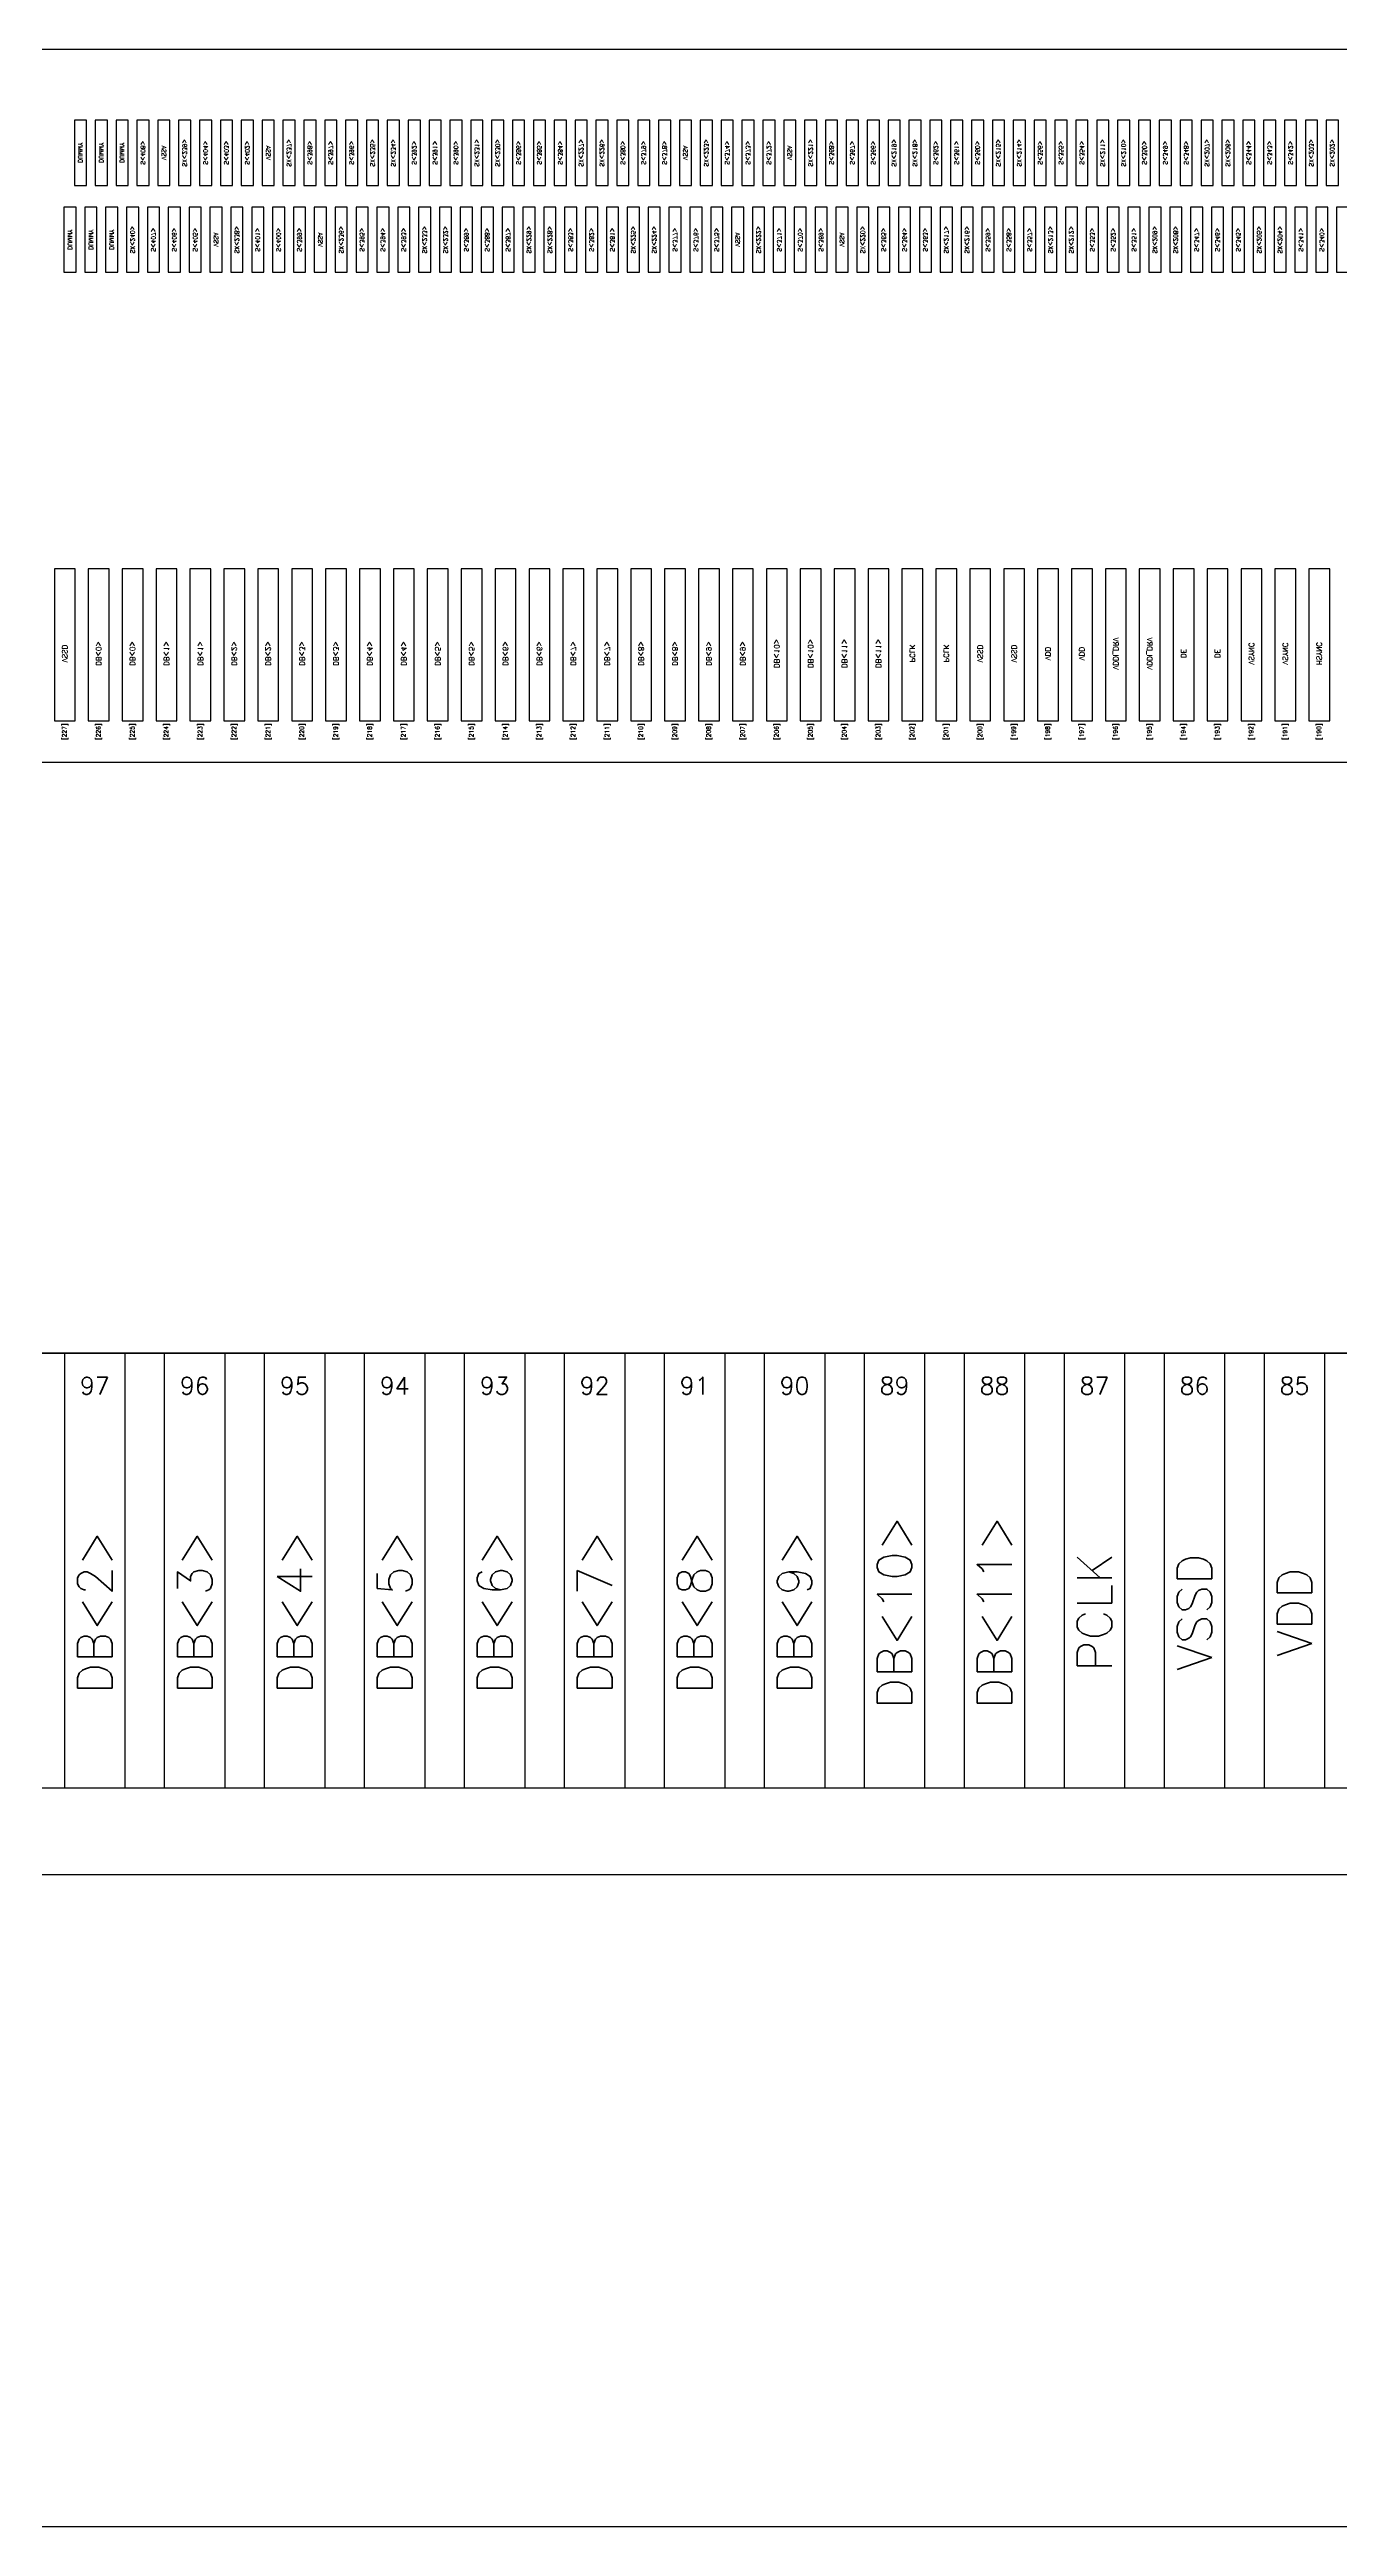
# Model space of a CAD drawing. Header units: millimetres. Extents: x 1862 to 2439, y 367 to 860.
# Drawn here: x 2061.347 to 2062.83, y 555.193 to 558.043 of the extents above; entities that cross this region are included whole.
import ezdxf
from ezdxf.enums import TextEntityAlignment as Align

# ---------------------------------------------------------------- set-up
doc = ezdxf.new("R2010")
doc.units = ezdxf.units.MM
doc.layers.add('FPC', color=7, linetype='Continuous')
doc.layers.add('标 注', color=3, linetype='Continuous')
doc.styles.get("Standard").update_dxf_attribs({"font": 'txt', "bigfont": 'gbcbig.shx'})

# ---------------------------------------------------------------- blocks, each defined once
blk = doc.blocks.new('LCD')
at = {"color": 6}
blk.add_line((7370.5424, -538.5852), (7424.3824, -538.5852), dxfattribs=at)
for points in [[(7384.9624, -537.3052), (7409.9624, -537.3052), (7409.9624, -536.4852), (7384.9624, -536.4852)], [(7401.0614, -536.6415), (7401.0754, -536.6415), (7401.0754, -536.5665), (7401.0614, -536.5665)], [(7401.0614, -536.6415), (7401.0754, -536.6415), (7401.0754, -536.5665), (7401.0614, -536.5665)], [(7401.0854, -536.6415), (7401.0994, -536.6415), (7401.0994, -536.5665), (7401.0854, -536.5665)], [(7401.0854, -536.6415), (7401.0994, -536.6415), (7401.0994, -536.5665), (7401.0854, -536.5665)], [(7401.1094, -536.6415), (7401.1234, -536.6415), (7401.1234, -536.5665), (7401.1094, -536.5665)], [(7401.1094, -536.6415), (7401.1234, -536.6415), (7401.1234, -536.5665), (7401.1094, -536.5665)], [(7401.1334, -536.6415), (7401.1474, -536.6415), (7401.1474, -536.5665), (7401.1334, -536.5665)], [(7401.1334, -536.6415), (7401.1474, -536.6415), (7401.1474, -536.5665), (7401.1334, -536.5665)], [(7401.1574, -536.6415), (7401.1714, -536.6415), (7401.1714, -536.5665), (7401.1574, -536.5665)], [(7401.1574, -536.6415), (7401.1714, -536.6415), (7401.1714, -536.5665), (7401.1574, -536.5665)], [(7401.1814, -536.6415), (7401.1954, -536.6415), (7401.1954, -536.5665), (7401.1814, -536.5665)], [(7401.1814, -536.6415), (7401.1954, -536.6415), (7401.1954, -536.5665), (7401.1814, -536.5665)], [(7401.2054, -536.6415), (7401.2194, -536.6415), (7401.2194, -536.5665), (7401.2054, -536.5665)], [(7401.2054, -536.6415), (7401.2194, -536.6415), (7401.2194, -536.5665), (7401.2054, -536.5665)], [(7401.2294, -536.6415), (7401.2434, -536.6415), (7401.2434, -536.5665), (7401.2294, -536.5665)], [(7401.2294, -536.6415), (7401.2434, -536.6415), (7401.2434, -536.5665), (7401.2294, -536.5665)], [(7401.2534, -536.6415), (7401.2674, -536.6415), (7401.2674, -536.5665), (7401.2534, -536.5665)], [(7401.2534, -536.6415), (7401.2674, -536.6415), (7401.2674, -536.5665), (7401.2534, -536.5665)], [(7401.2774, -536.6415), (7401.2914, -536.6415), (7401.2914, -536.5665), (7401.2774, -536.5665)], [(7401.2774, -536.6415), (7401.2914, -536.6415), (7401.2914, -536.5665), (7401.2774, -536.5665)], [(7401.3014, -536.6415), (7401.3154, -536.6415), (7401.3154, -536.5665), (7401.3014, -536.5665)], [(7401.3014, -536.6415), (7401.3154, -536.6415), (7401.3154, -536.5665), (7401.3014, -536.5665)], [(7401.3254, -536.6415), (7401.3394, -536.6415), (7401.3394, -536.5665), (7401.3254, -536.5665)], [(7401.3254, -536.6415), (7401.3394, -536.6415), (7401.3394, -536.5665), (7401.3254, -536.5665)], [(7401.3494, -536.6415), (7401.3634, -536.6415), (7401.3634, -536.5665), (7401.3494, -536.5665)], [(7401.3494, -536.6415), (7401.3634, -536.6415), (7401.3634, -536.5665), (7401.3494, -536.5665)], [(7401.3734, -536.6415), (7401.3874, -536.6415), (7401.3874, -536.5665), (7401.3734, -536.5665)], [(7401.3734, -536.6415), (7401.3874, -536.6415), (7401.3874, -536.5665), (7401.3734, -536.5665)], [(7401.3974, -536.6415), (7401.4114, -536.6415), (7401.4114, -536.5665), (7401.3974, -536.5665)], [(7401.3974, -536.6415), (7401.4114, -536.6415), (7401.4114, -536.5665), (7401.3974, -536.5665)], [(7401.4214, -536.6415), (7401.4354, -536.6415), (7401.4354, -536.5665), (7401.4214, -536.5665)], [(7401.4214, -536.6415), (7401.4354, -536.6415), (7401.4354, -536.5665), (7401.4214, -536.5665)], [(7401.4454, -536.6415), (7401.4594, -536.6415), (7401.4594, -536.5665), (7401.4454, -536.5665)], [(7401.4454, -536.6415), (7401.4594, -536.6415), (7401.4594, -536.5665), (7401.4454, -536.5665)], [(7401.4694, -536.6415), (7401.4834, -536.6415), (7401.4834, -536.5665), (7401.4694, -536.5665)], [(7401.4694, -536.6415), (7401.4834, -536.6415), (7401.4834, -536.5665), (7401.4694, -536.5665)], [(7401.4934, -536.6415), (7401.5074, -536.6415), (7401.5074, -536.5665), (7401.4934, -536.5665)], [(7401.4934, -536.6415), (7401.5074, -536.6415), (7401.5074, -536.5665), (7401.4934, -536.5665)], [(7401.5174, -536.6415), (7401.5314, -536.6415), (7401.5314, -536.5665), (7401.5174, -536.5665)], [(7401.5174, -536.6415), (7401.5314, -536.6415), (7401.5314, -536.5665), (7401.5174, -536.5665)], [(7401.5414, -536.6415), (7401.5554, -536.6415), (7401.5554, -536.5665), (7401.5414, -536.5665)], [(7401.5414, -536.6415), (7401.5554, -536.6415), (7401.5554, -536.5665), (7401.5414, -536.5665)], [(7401.5654, -536.6415), (7401.5794, -536.6415), (7401.5794, -536.5665), (7401.5654, -536.5665)], [(7401.5654, -536.6415), (7401.5794, -536.6415), (7401.5794, -536.5665), (7401.5654, -536.5665)], [(7401.5894, -536.6415), (7401.6034, -536.6415), (7401.6034, -536.5665), (7401.5894, -536.5665)], [(7401.5894, -536.6415), (7401.6034, -536.6415), (7401.6034, -536.5665), (7401.5894, -536.5665)], [(7401.6134, -536.6415), (7401.6274, -536.6415), (7401.6274, -536.5665), (7401.6134, -536.5665)], [(7401.6134, -536.6415), (7401.6274, -536.6415), (7401.6274, -536.5665), (7401.6134, -536.5665)], [(7401.6374, -536.6415), (7401.6514, -536.6415), (7401.6514, -536.5665), (7401.6374, -536.5665)], [(7401.6374, -536.6415), (7401.6514, -536.6415), (7401.6514, -536.5665), (7401.6374, -536.5665)], [(7401.6614, -536.6415), (7401.6754, -536.6415), (7401.6754, -536.5665), (7401.6614, -536.5665)], [(7401.6614, -536.6415), (7401.6754, -536.6415), (7401.6754, -536.5665), (7401.6614, -536.5665)], [(7401.6854, -536.6415), (7401.6994, -536.6415), (7401.6994, -536.5665), (7401.6854, -536.5665)], [(7401.6854, -536.6415), (7401.6994, -536.6415), (7401.6994, -536.5665), (7401.6854, -536.5665)], [(7401.7094, -536.6415), (7401.7234, -536.6415), (7401.7234, -536.5665), (7401.7094, -536.5665)], [(7401.7094, -536.6415), (7401.7234, -536.6415), (7401.7234, -536.5665), (7401.7094, -536.5665)], [(7401.7334, -536.6415), (7401.7474, -536.6415), (7401.7474, -536.5665), (7401.7334, -536.5665)], [(7401.7334, -536.6415), (7401.7474, -536.6415), (7401.7474, -536.5665), (7401.7334, -536.5665)], [(7401.7574, -536.6415), (7401.7714, -536.6415), (7401.7714, -536.5665), (7401.7574, -536.5665)], [(7401.7574, -536.6415), (7401.7714, -536.6415), (7401.7714, -536.5665), (7401.7574, -536.5665)], [(7401.7814, -536.6415), (7401.7954, -536.6415), (7401.7954, -536.5665), (7401.7814, -536.5665)], [(7401.7814, -536.6415), (7401.7954, -536.6415), (7401.7954, -536.5665), (7401.7814, -536.5665)], [(7401.8054, -536.6415), (7401.8194, -536.6415), (7401.8194, -536.5665), (7401.8054, -536.5665)], [(7401.8054, -536.6415), (7401.8194, -536.6415), (7401.8194, -536.5665), (7401.8054, -536.5665)], [(7401.8294, -536.6415), (7401.8434, -536.6415), (7401.8434, -536.5665), (7401.8294, -536.5665)], [(7401.8294, -536.6415), (7401.8434, -536.6415), (7401.8434, -536.5665), (7401.8294, -536.5665)], [(7401.8534, -536.6415), (7401.8674, -536.6415), (7401.8674, -536.5665), (7401.8534, -536.5665)], [(7401.8534, -536.6415), (7401.8674, -536.6415), (7401.8674, -536.5665), (7401.8534, -536.5665)], [(7401.8774, -536.6415), (7401.8914, -536.6415), (7401.8914, -536.5665), (7401.8774, -536.5665)], [(7401.8774, -536.6415), (7401.8914, -536.6415), (7401.8914, -536.5665), (7401.8774, -536.5665)], [(7401.9014, -536.6415), (7401.9154, -536.6415), (7401.9154, -536.5665), (7401.9014, -536.5665)], [(7401.9014, -536.6415), (7401.9154, -536.6415), (7401.9154, -536.5665), (7401.9014, -536.5665)], [(7401.9254, -536.6415), (7401.9394, -536.6415), (7401.9394, -536.5665), (7401.9254, -536.5665)], [(7401.9254, -536.6415), (7401.9394, -536.6415), (7401.9394, -536.5665), (7401.9254, -536.5665)], [(7401.9494, -536.6415), (7401.9634, -536.6415), (7401.9634, -536.5665), (7401.9494, -536.5665)], [(7401.9494, -536.6415), (7401.9634, -536.6415), (7401.9634, -536.5665), (7401.9494, -536.5665)], [(7401.9734, -536.6415), (7401.9874, -536.6415), (7401.9874, -536.5665), (7401.9734, -536.5665)], [(7401.9734, -536.6415), (7401.9874, -536.6415), (7401.9874, -536.5665), (7401.9734, -536.5665)], [(7401.9974, -536.6415), (7402.0114, -536.6415), (7402.0114, -536.5665), (7401.9974, -536.5665)], [(7401.9974, -536.6415), (7402.0114, -536.6415), (7402.0114, -536.5665), (7401.9974, -536.5665)], [(7402.0214, -536.6415), (7402.0354, -536.6415), (7402.0354, -536.5665), (7402.0214, -536.5665)], [(7402.0214, -536.6415), (7402.0354, -536.6415), (7402.0354, -536.5665), (7402.0214, -536.5665)], [(7402.0454, -536.6415), (7402.0594, -536.6415), (7402.0594, -536.5665), (7402.0454, -536.5665)], [(7402.0454, -536.6415), (7402.0594, -536.6415), (7402.0594, -536.5665), (7402.0454, -536.5665)], [(7402.0694, -536.6415), (7402.0834, -536.6415), (7402.0834, -536.5665), (7402.0694, -536.5665)], [(7402.0694, -536.6415), (7402.0834, -536.6415), (7402.0834, -536.5665), (7402.0694, -536.5665)], [(7402.0934, -536.6415), (7402.1074, -536.6415), (7402.1074, -536.5665), (7402.0934, -536.5665)], [(7402.0934, -536.6415), (7402.1074, -536.6415), (7402.1074, -536.5665), (7402.0934, -536.5665)], [(7402.1174, -536.6415), (7402.1314, -536.6415), (7402.1314, -536.5665), (7402.1174, -536.5665)], [(7402.1174, -536.6415), (7402.1314, -536.6415), (7402.1314, -536.5665), (7402.1174, -536.5665)], [(7402.1414, -536.6415), (7402.1554, -536.6415), (7402.1554, -536.5665), (7402.1414, -536.5665)], [(7402.1414, -536.6415), (7402.1554, -536.6415), (7402.1554, -536.5665), (7402.1414, -536.5665)], [(7402.1654, -536.6415), (7402.1794, -536.6415), (7402.1794, -536.5665), (7402.1654, -536.5665)], [(7402.1654, -536.6415), (7402.1794, -536.6415), (7402.1794, -536.5665), (7402.1654, -536.5665)], [(7402.1894, -536.6415), (7402.2034, -536.6415), (7402.2034, -536.5665), (7402.1894, -536.5665)], [(7402.1894, -536.6415), (7402.2034, -536.6415), (7402.2034, -536.5665), (7402.1894, -536.5665)], [(7402.2134, -536.6415), (7402.2274, -536.6415), (7402.2274, -536.5665), (7402.2134, -536.5665)], [(7402.2134, -536.6415), (7402.2274, -536.6415), (7402.2274, -536.5665), (7402.2134, -536.5665)], [(7402.2374, -536.6415), (7402.2514, -536.6415), (7402.2514, -536.5665), (7402.2374, -536.5665)], [(7402.2374, -536.6415), (7402.2514, -536.6415), (7402.2514, -536.5665), (7402.2374, -536.5665)], [(7402.2614, -536.6415), (7402.2754, -536.6415), (7402.2754, -536.5665), (7402.2614, -536.5665)], [(7402.2614, -536.6415), (7402.2754, -536.6415), (7402.2754, -536.5665), (7402.2614, -536.5665)], [(7402.2854, -536.6415), (7402.2994, -536.6415), (7402.2994, -536.5665), (7402.2854, -536.5665)], [(7402.2854, -536.6415), (7402.2994, -536.6415), (7402.2994, -536.5665), (7402.2854, -536.5665)], [(7402.3094, -536.6415), (7402.3234, -536.6415), (7402.3234, -536.5665), (7402.3094, -536.5665)], [(7402.3094, -536.6415), (7402.3234, -536.6415), (7402.3234, -536.5665), (7402.3094, -536.5665)], [(7402.3334, -536.6415), (7402.3474, -536.6415), (7402.3474, -536.5665), (7402.3334, -536.5665)], [(7402.3334, -536.6415), (7402.3474, -536.6415), (7402.3474, -536.5665), (7402.3334, -536.5665)], [(7402.3574, -536.6415), (7402.3714, -536.6415), (7402.3714, -536.5665), (7402.3574, -536.5665)], [(7402.3574, -536.6415), (7402.3714, -536.6415), (7402.3714, -536.5665), (7402.3574, -536.5665)], [(7402.3814, -536.6415), (7402.3954, -536.6415), (7402.3954, -536.5665), (7402.3814, -536.5665)], [(7402.3814, -536.6415), (7402.3954, -536.6415), (7402.3954, -536.5665), (7402.3814, -536.5665)], [(7402.4054, -536.6415), (7402.4194, -536.6415), (7402.4194, -536.5665), (7402.4054, -536.5665)], [(7402.4054, -536.6415), (7402.4194, -536.6415), (7402.4194, -536.5665), (7402.4054, -536.5665)], [(7402.4294, -536.6415), (7402.4434, -536.6415), (7402.4434, -536.5665), (7402.4294, -536.5665)], [(7402.4294, -536.6415), (7402.4434, -536.6415), (7402.4434, -536.5665), (7402.4294, -536.5665)], [(7402.4534, -536.6415), (7402.4674, -536.6415), (7402.4674, -536.5665), (7402.4534, -536.5665)], [(7402.4534, -536.6415), (7402.4674, -536.6415), (7402.4674, -536.5665), (7402.4534, -536.5665)], [(7402.4774, -536.6415), (7402.4914, -536.6415), (7402.4914, -536.5665), (7402.4774, -536.5665)], [(7402.4774, -536.6415), (7402.4914, -536.6415), (7402.4914, -536.5665), (7402.4774, -536.5665)], [(7402.5014, -536.6415), (7402.5154, -536.6415), (7402.5154, -536.5665), (7402.5014, -536.5665)], [(7402.5014, -536.6415), (7402.5154, -536.6415), (7402.5154, -536.5665), (7402.5014, -536.5665)], [(7401.0494, -536.7415), (7401.0634, -536.7415), (7401.0634, -536.6665), (7401.0494, -536.6665)], [(7401.0494, -536.7415), (7401.0634, -536.7415), (7401.0634, -536.6665), (7401.0494, -536.6665)], [(7401.0734, -536.7415), (7401.0874, -536.7415), (7401.0874, -536.6665), (7401.0734, -536.6665)], [(7401.0734, -536.7415), (7401.0874, -536.7415), (7401.0874, -536.6665), (7401.0734, -536.6665)], [(7401.0974, -536.7415), (7401.1114, -536.7415), (7401.1114, -536.6665), (7401.0974, -536.6665)], [(7401.0974, -536.7415), (7401.1114, -536.7415), (7401.1114, -536.6665), (7401.0974, -536.6665)], [(7401.1214, -536.7415), (7401.1354, -536.7415), (7401.1354, -536.6665), (7401.1214, -536.6665)], [(7401.1214, -536.7415), (7401.1354, -536.7415), (7401.1354, -536.6665), (7401.1214, -536.6665)], [(7401.1454, -536.7415), (7401.1594, -536.7415), (7401.1594, -536.6665), (7401.1454, -536.6665)], [(7401.1454, -536.7415), (7401.1594, -536.7415), (7401.1594, -536.6665), (7401.1454, -536.6665)], [(7401.1694, -536.7415), (7401.1834, -536.7415), (7401.1834, -536.6665), (7401.1694, -536.6665)], [(7401.1694, -536.7415), (7401.1834, -536.7415), (7401.1834, -536.6665), (7401.1694, -536.6665)], [(7401.1934, -536.7415), (7401.2074, -536.7415), (7401.2074, -536.6665), (7401.1934, -536.6665)], [(7401.1934, -536.7415), (7401.2074, -536.7415), (7401.2074, -536.6665), (7401.1934, -536.6665)], [(7401.2174, -536.7415), (7401.2314, -536.7415), (7401.2314, -536.6665), (7401.2174, -536.6665)], [(7401.2174, -536.7415), (7401.2314, -536.7415), (7401.2314, -536.6665), (7401.2174, -536.6665)], [(7401.2414, -536.7415), (7401.2554, -536.7415), (7401.2554, -536.6665), (7401.2414, -536.6665)], [(7401.2414, -536.7415), (7401.2554, -536.7415), (7401.2554, -536.6665), (7401.2414, -536.6665)], [(7401.2654, -536.7415), (7401.2794, -536.7415), (7401.2794, -536.6665), (7401.2654, -536.6665)], [(7401.2654, -536.7415), (7401.2794, -536.7415), (7401.2794, -536.6665), (7401.2654, -536.6665)], [(7401.2894, -536.7415), (7401.3034, -536.7415), (7401.3034, -536.6665), (7401.2894, -536.6665)], [(7401.2894, -536.7415), (7401.3034, -536.7415), (7401.3034, -536.6665), (7401.2894, -536.6665)], [(7401.3134, -536.7415), (7401.3274, -536.7415), (7401.3274, -536.6665), (7401.3134, -536.6665)], [(7401.3134, -536.7415), (7401.3274, -536.7415), (7401.3274, -536.6665), (7401.3134, -536.6665)], [(7401.3374, -536.7415), (7401.3514, -536.7415), (7401.3514, -536.6665), (7401.3374, -536.6665)], [(7401.3374, -536.7415), (7401.3514, -536.7415), (7401.3514, -536.6665), (7401.3374, -536.6665)], [(7401.3614, -536.7415), (7401.3754, -536.7415), (7401.3754, -536.6665), (7401.3614, -536.6665)], [(7401.3614, -536.7415), (7401.3754, -536.7415), (7401.3754, -536.6665), (7401.3614, -536.6665)], [(7401.3854, -536.7415), (7401.3994, -536.7415), (7401.3994, -536.6665), (7401.3854, -536.6665)], [(7401.3854, -536.7415), (7401.3994, -536.7415), (7401.3994, -536.6665), (7401.3854, -536.6665)], [(7401.4094, -536.7415), (7401.4234, -536.7415), (7401.4234, -536.6665), (7401.4094, -536.6665)], [(7401.4094, -536.7415), (7401.4234, -536.7415), (7401.4234, -536.6665), (7401.4094, -536.6665)], [(7401.4334, -536.7415), (7401.4474, -536.7415), (7401.4474, -536.6665), (7401.4334, -536.6665)], [(7401.4334, -536.7415), (7401.4474, -536.7415), (7401.4474, -536.6665), (7401.4334, -536.6665)], [(7401.4574, -536.7415), (7401.4714, -536.7415), (7401.4714, -536.6665), (7401.4574, -536.6665)], [(7401.4574, -536.7415), (7401.4714, -536.7415), (7401.4714, -536.6665), (7401.4574, -536.6665)], [(7401.4814, -536.7415), (7401.4954, -536.7415), (7401.4954, -536.6665), (7401.4814, -536.6665)], [(7401.4814, -536.7415), (7401.4954, -536.7415), (7401.4954, -536.6665), (7401.4814, -536.6665)], [(7401.5054, -536.7415), (7401.5194, -536.7415), (7401.5194, -536.6665), (7401.5054, -536.6665)], [(7401.5054, -536.7415), (7401.5194, -536.7415), (7401.5194, -536.6665), (7401.5054, -536.6665)], [(7401.5294, -536.7415), (7401.5434, -536.7415), (7401.5434, -536.6665), (7401.5294, -536.6665)], [(7401.5294, -536.7415), (7401.5434, -536.7415), (7401.5434, -536.6665), (7401.5294, -536.6665)], [(7401.5534, -536.7415), (7401.5674, -536.7415), (7401.5674, -536.6665), (7401.5534, -536.6665)], [(7401.5534, -536.7415), (7401.5674, -536.7415), (7401.5674, -536.6665), (7401.5534, -536.6665)], [(7401.5774, -536.7415), (7401.5914, -536.7415), (7401.5914, -536.6665), (7401.5774, -536.6665)], [(7401.5774, -536.7415), (7401.5914, -536.7415), (7401.5914, -536.6665), (7401.5774, -536.6665)], [(7401.6014, -536.7415), (7401.6154, -536.7415), (7401.6154, -536.6665), (7401.6014, -536.6665)], [(7401.6014, -536.7415), (7401.6154, -536.7415), (7401.6154, -536.6665), (7401.6014, -536.6665)], [(7401.6254, -536.7415), (7401.6394, -536.7415), (7401.6394, -536.6665), (7401.6254, -536.6665)], [(7401.6254, -536.7415), (7401.6394, -536.7415), (7401.6394, -536.6665), (7401.6254, -536.6665)], [(7401.6494, -536.7415), (7401.6634, -536.7415), (7401.6634, -536.6665), (7401.6494, -536.6665)], [(7401.6494, -536.7415), (7401.6634, -536.7415), (7401.6634, -536.6665), (7401.6494, -536.6665)], [(7401.6734, -536.7415), (7401.6874, -536.7415), (7401.6874, -536.6665), (7401.6734, -536.6665)], [(7401.6734, -536.7415), (7401.6874, -536.7415), (7401.6874, -536.6665), (7401.6734, -536.6665)], [(7401.6974, -536.7415), (7401.7114, -536.7415), (7401.7114, -536.6665), (7401.6974, -536.6665)], [(7401.6974, -536.7415), (7401.7114, -536.7415), (7401.7114, -536.6665), (7401.6974, -536.6665)], [(7401.7214, -536.7415), (7401.7354, -536.7415), (7401.7354, -536.6665), (7401.7214, -536.6665)], [(7401.7214, -536.7415), (7401.7354, -536.7415), (7401.7354, -536.6665), (7401.7214, -536.6665)], [(7401.7454, -536.7415), (7401.7594, -536.7415), (7401.7594, -536.6665), (7401.7454, -536.6665)], [(7401.7454, -536.7415), (7401.7594, -536.7415), (7401.7594, -536.6665), (7401.7454, -536.6665)], [(7401.7694, -536.7415), (7401.7834, -536.7415), (7401.7834, -536.6665), (7401.7694, -536.6665)], [(7401.7694, -536.7415), (7401.7834, -536.7415), (7401.7834, -536.6665), (7401.7694, -536.6665)], [(7401.7934, -536.7415), (7401.8074, -536.7415), (7401.8074, -536.6665), (7401.7934, -536.6665)], [(7401.7934, -536.7415), (7401.8074, -536.7415), (7401.8074, -536.6665), (7401.7934, -536.6665)], [(7401.8174, -536.7415), (7401.8314, -536.7415), (7401.8314, -536.6665), (7401.8174, -536.6665)], [(7401.8174, -536.7415), (7401.8314, -536.7415), (7401.8314, -536.6665), (7401.8174, -536.6665)], [(7401.8414, -536.7415), (7401.8554, -536.7415), (7401.8554, -536.6665), (7401.8414, -536.6665)], [(7401.8414, -536.7415), (7401.8554, -536.7415), (7401.8554, -536.6665), (7401.8414, -536.6665)], [(7401.8654, -536.7415), (7401.8794, -536.7415), (7401.8794, -536.6665), (7401.8654, -536.6665)], [(7401.8654, -536.7415), (7401.8794, -536.7415), (7401.8794, -536.6665), (7401.8654, -536.6665)], [(7401.8894, -536.7415), (7401.9034, -536.7415), (7401.9034, -536.6665), (7401.8894, -536.6665)], [(7401.8894, -536.7415), (7401.9034, -536.7415), (7401.9034, -536.6665), (7401.8894, -536.6665)], [(7401.9134, -536.7415), (7401.9274, -536.7415), (7401.9274, -536.6665), (7401.9134, -536.6665)], [(7401.9134, -536.7415), (7401.9274, -536.7415), (7401.9274, -536.6665), (7401.9134, -536.6665)], [(7401.9374, -536.7415), (7401.9514, -536.7415), (7401.9514, -536.6665), (7401.9374, -536.6665)], [(7401.9374, -536.7415), (7401.9514, -536.7415), (7401.9514, -536.6665), (7401.9374, -536.6665)], [(7401.9614, -536.7415), (7401.9754, -536.7415), (7401.9754, -536.6665), (7401.9614, -536.6665)], [(7401.9614, -536.7415), (7401.9754, -536.7415), (7401.9754, -536.6665), (7401.9614, -536.6665)], [(7401.9854, -536.7415), (7401.9994, -536.7415), (7401.9994, -536.6665), (7401.9854, -536.6665)], [(7401.9854, -536.7415), (7401.9994, -536.7415), (7401.9994, -536.6665), (7401.9854, -536.6665)], [(7402.0094, -536.7415), (7402.0234, -536.7415), (7402.0234, -536.6665), (7402.0094, -536.6665)], [(7402.0094, -536.7415), (7402.0234, -536.7415), (7402.0234, -536.6665), (7402.0094, -536.6665)], [(7402.0334, -536.7415), (7402.0474, -536.7415), (7402.0474, -536.6665), (7402.0334, -536.6665)], [(7402.0334, -536.7415), (7402.0474, -536.7415), (7402.0474, -536.6665), (7402.0334, -536.6665)], [(7402.0574, -536.7415), (7402.0714, -536.7415), (7402.0714, -536.6665), (7402.0574, -536.6665)], [(7402.0574, -536.7415), (7402.0714, -536.7415), (7402.0714, -536.6665), (7402.0574, -536.6665)], [(7402.0814, -536.7415), (7402.0954, -536.7415), (7402.0954, -536.6665), (7402.0814, -536.6665)], [(7402.0814, -536.7415), (7402.0954, -536.7415), (7402.0954, -536.6665), (7402.0814, -536.6665)], [(7402.1054, -536.7415), (7402.1194, -536.7415), (7402.1194, -536.6665), (7402.1054, -536.6665)], [(7402.1054, -536.7415), (7402.1194, -536.7415), (7402.1194, -536.6665), (7402.1054, -536.6665)], [(7402.1294, -536.7415), (7402.1434, -536.7415), (7402.1434, -536.6665), (7402.1294, -536.6665)], [(7402.1294, -536.7415), (7402.1434, -536.7415), (7402.1434, -536.6665), (7402.1294, -536.6665)], [(7402.1534, -536.7415), (7402.1674, -536.7415), (7402.1674, -536.6665), (7402.1534, -536.6665)], [(7402.1534, -536.7415), (7402.1674, -536.7415), (7402.1674, -536.6665), (7402.1534, -536.6665)], [(7402.1774, -536.7415), (7402.1914, -536.7415), (7402.1914, -536.6665), (7402.1774, -536.6665)], [(7402.1774, -536.7415), (7402.1914, -536.7415), (7402.1914, -536.6665), (7402.1774, -536.6665)], [(7402.2014, -536.7415), (7402.2154, -536.7415), (7402.2154, -536.6665), (7402.2014, -536.6665)], [(7402.2014, -536.7415), (7402.2154, -536.7415), (7402.2154, -536.6665), (7402.2014, -536.6665)], [(7402.2254, -536.7415), (7402.2394, -536.7415), (7402.2394, -536.6665), (7402.2254, -536.6665)], [(7402.2254, -536.7415), (7402.2394, -536.7415), (7402.2394, -536.6665), (7402.2254, -536.6665)], [(7402.2494, -536.7415), (7402.2634, -536.7415), (7402.2634, -536.6665), (7402.2494, -536.6665)], [(7402.2494, -536.7415), (7402.2634, -536.7415), (7402.2634, -536.6665), (7402.2494, -536.6665)], [(7402.2734, -536.7415), (7402.2874, -536.7415), (7402.2874, -536.6665), (7402.2734, -536.6665)], [(7402.2734, -536.7415), (7402.2874, -536.7415), (7402.2874, -536.6665), (7402.2734, -536.6665)], [(7402.2974, -536.7415), (7402.3114, -536.7415), (7402.3114, -536.6665), (7402.2974, -536.6665)], [(7402.2974, -536.7415), (7402.3114, -536.7415), (7402.3114, -536.6665), (7402.2974, -536.6665)], [(7402.3214, -536.7415), (7402.3354, -536.7415), (7402.3354, -536.6665), (7402.3214, -536.6665)], [(7402.3214, -536.7415), (7402.3354, -536.7415), (7402.3354, -536.6665), (7402.3214, -536.6665)], [(7402.3454, -536.7415), (7402.3594, -536.7415), (7402.3594, -536.6665), (7402.3454, -536.6665)], [(7402.3454, -536.7415), (7402.3594, -536.7415), (7402.3594, -536.6665), (7402.3454, -536.6665)], [(7402.3694, -536.7415), (7402.3834, -536.7415), (7402.3834, -536.6665), (7402.3694, -536.6665)], [(7402.3694, -536.7415), (7402.3834, -536.7415), (7402.3834, -536.6665), (7402.3694, -536.6665)], [(7402.3934, -536.7415), (7402.4074, -536.7415), (7402.4074, -536.6665), (7402.3934, -536.6665)], [(7402.3934, -536.7415), (7402.4074, -536.7415), (7402.4074, -536.6665), (7402.3934, -536.6665)], [(7402.4174, -536.7415), (7402.4314, -536.7415), (7402.4314, -536.6665), (7402.4174, -536.6665)], [(7402.4174, -536.7415), (7402.4314, -536.7415), (7402.4314, -536.6665), (7402.4174, -536.6665)], [(7402.4414, -536.7415), (7402.4554, -536.7415), (7402.4554, -536.6665), (7402.4414, -536.6665)], [(7402.4414, -536.7415), (7402.4554, -536.7415), (7402.4554, -536.6665), (7402.4414, -536.6665)], [(7402.4654, -536.7415), (7402.4794, -536.7415), (7402.4794, -536.6665), (7402.4654, -536.6665)], [(7402.4654, -536.7415), (7402.4794, -536.7415), (7402.4794, -536.6665), (7402.4654, -536.6665)], [(7402.4894, -536.7415), (7402.5034, -536.7415), (7402.5034, -536.6665), (7402.4894, -536.6665)], [(7402.4894, -536.7415), (7402.5034, -536.7415), (7402.5034, -536.6665), (7402.4894, -536.6665)], [(7402.5134, -536.7415), (7402.5274, -536.7415), (7402.5274, -536.6665), (7402.5134, -536.6665)], [(7402.5134, -536.7415), (7402.5274, -536.7415), (7402.5274, -536.6665), (7402.5134, -536.6665)], [(7401.0384, -537.2577), (7401.0624, -537.2577), (7401.0624, -537.0827), (7401.0384, -537.0827)], [(7401.0384, -537.2577), (7401.0624, -537.2577), (7401.0624, -537.0827), (7401.0384, -537.0827)], [(7401.0774, -537.2577), (7401.1014, -537.2577), (7401.1014, -537.0827), (7401.0774, -537.0827)], [(7401.0774, -537.2577), (7401.1014, -537.2577), (7401.1014, -537.0827), (7401.0774, -537.0827)], [(7401.1164, -537.2577), (7401.1404, -537.2577), (7401.1404, -537.0827), (7401.1164, -537.0827)], [(7401.1164, -537.2577), (7401.1404, -537.2577), (7401.1404, -537.0827), (7401.1164, -537.0827)], [(7401.1554, -537.2577), (7401.1794, -537.2577), (7401.1794, -537.0827), (7401.1554, -537.0827)], [(7401.1554, -537.2577), (7401.1794, -537.2577), (7401.1794, -537.0827), (7401.1554, -537.0827)], [(7401.1944, -537.2577), (7401.2184, -537.2577), (7401.2184, -537.0827), (7401.1944, -537.0827)], [(7401.1944, -537.2577), (7401.2184, -537.2577), (7401.2184, -537.0827), (7401.1944, -537.0827)], [(7401.2334, -537.2577), (7401.2574, -537.2577), (7401.2574, -537.0827), (7401.2334, -537.0827)], [(7401.2334, -537.2577), (7401.2574, -537.2577), (7401.2574, -537.0827), (7401.2334, -537.0827)], [(7401.2724, -537.2577), (7401.2964, -537.2577), (7401.2964, -537.0827), (7401.2724, -537.0827)], [(7401.2724, -537.2577), (7401.2964, -537.2577), (7401.2964, -537.0827), (7401.2724, -537.0827)], [(7401.3114, -537.2577), (7401.3354, -537.2577), (7401.3354, -537.0827), (7401.3114, -537.0827)], [(7401.3114, -537.2577), (7401.3354, -537.2577), (7401.3354, -537.0827), (7401.3114, -537.0827)], [(7401.3504, -537.2577), (7401.3744, -537.2577), (7401.3744, -537.0827), (7401.3504, -537.0827)], [(7401.3504, -537.2577), (7401.3744, -537.2577), (7401.3744, -537.0827), (7401.3504, -537.0827)], [(7401.3894, -537.2577), (7401.4134, -537.2577), (7401.4134, -537.0827), (7401.3894, -537.0827)], [(7401.3894, -537.2577), (7401.4134, -537.2577), (7401.4134, -537.0827), (7401.3894, -537.0827)], [(7401.4284, -537.2577), (7401.4524, -537.2577), (7401.4524, -537.0827), (7401.4284, -537.0827)], [(7401.4284, -537.2577), (7401.4524, -537.2577), (7401.4524, -537.0827), (7401.4284, -537.0827)], [(7401.4674, -537.2577), (7401.4914, -537.2577), (7401.4914, -537.0827), (7401.4674, -537.0827)], [(7401.4674, -537.2577), (7401.4914, -537.2577), (7401.4914, -537.0827), (7401.4674, -537.0827)], [(7401.5064, -537.2577), (7401.5304, -537.2577), (7401.5304, -537.0827), (7401.5064, -537.0827)], [(7401.5064, -537.2577), (7401.5304, -537.2577), (7401.5304, -537.0827), (7401.5064, -537.0827)], [(7401.5454, -537.2577), (7401.5694, -537.2577), (7401.5694, -537.0827), (7401.5454, -537.0827)], [(7401.5454, -537.2577), (7401.5694, -537.2577), (7401.5694, -537.0827), (7401.5454, -537.0827)], [(7401.5844, -537.2577), (7401.6084, -537.2577), (7401.6084, -537.0827), (7401.5844, -537.0827)], [(7401.5844, -537.2577), (7401.6084, -537.2577), (7401.6084, -537.0827), (7401.5844, -537.0827)], [(7401.6234, -537.2577), (7401.6474, -537.2577), (7401.6474, -537.0827), (7401.6234, -537.0827)], [(7401.6234, -537.2577), (7401.6474, -537.2577), (7401.6474, -537.0827), (7401.6234, -537.0827)], [(7401.6624, -537.2577), (7401.6864, -537.2577), (7401.6864, -537.0827), (7401.6624, -537.0827)], [(7401.6624, -537.2577), (7401.6864, -537.2577), (7401.6864, -537.0827), (7401.6624, -537.0827)], [(7401.7014, -537.2577), (7401.7254, -537.2577), (7401.7254, -537.0827), (7401.7014, -537.0827)], [(7401.7014, -537.2577), (7401.7254, -537.2577), (7401.7254, -537.0827), (7401.7014, -537.0827)], [(7401.7404, -537.2577), (7401.7644, -537.2577), (7401.7644, -537.0827), (7401.7404, -537.0827)], [(7401.7404, -537.2577), (7401.7644, -537.2577), (7401.7644, -537.0827), (7401.7404, -537.0827)], [(7401.7794, -537.2577), (7401.8034, -537.2577), (7401.8034, -537.0827), (7401.7794, -537.0827)], [(7401.7794, -537.2577), (7401.8034, -537.2577), (7401.8034, -537.0827), (7401.7794, -537.0827)], [(7401.8184, -537.2577), (7401.8424, -537.2577), (7401.8424, -537.0827), (7401.8184, -537.0827)], [(7401.8184, -537.2577), (7401.8424, -537.2577), (7401.8424, -537.0827), (7401.8184, -537.0827)], [(7401.8574, -537.2577), (7401.8814, -537.2577), (7401.8814, -537.0827), (7401.8574, -537.0827)], [(7401.8574, -537.2577), (7401.8814, -537.2577), (7401.8814, -537.0827), (7401.8574, -537.0827)], [(7401.8964, -537.2577), (7401.9204, -537.2577), (7401.9204, -537.0827), (7401.8964, -537.0827)], [(7401.8964, -537.2577), (7401.9204, -537.2577), (7401.9204, -537.0827), (7401.8964, -537.0827)], [(7401.9354, -537.2577), (7401.9594, -537.2577), (7401.9594, -537.0827), (7401.9354, -537.0827)], [(7401.9354, -537.2577), (7401.9594, -537.2577), (7401.9594, -537.0827), (7401.9354, -537.0827)], [(7401.9744, -537.2577), (7401.9984, -537.2577), (7401.9984, -537.0827), (7401.9744, -537.0827)], [(7401.9744, -537.2577), (7401.9984, -537.2577), (7401.9984, -537.0827), (7401.9744, -537.0827)], [(7402.0134, -537.2577), (7402.0374, -537.2577), (7402.0374, -537.0827), (7402.0134, -537.0827)], [(7402.0134, -537.2577), (7402.0374, -537.2577), (7402.0374, -537.0827), (7402.0134, -537.0827)], [(7402.0524, -537.2577), (7402.0764, -537.2577), (7402.0764, -537.0827), (7402.0524, -537.0827)], [(7402.0524, -537.2577), (7402.0764, -537.2577), (7402.0764, -537.0827), (7402.0524, -537.0827)], [(7402.0914, -537.2577), (7402.1154, -537.2577), (7402.1154, -537.0827), (7402.0914, -537.0827)], [(7402.0914, -537.2577), (7402.1154, -537.2577), (7402.1154, -537.0827), (7402.0914, -537.0827)], [(7402.1304, -537.2577), (7402.1544, -537.2577), (7402.1544, -537.0827), (7402.1304, -537.0827)], [(7402.1304, -537.2577), (7402.1544, -537.2577), (7402.1544, -537.0827), (7402.1304, -537.0827)], [(7402.1694, -537.2577), (7402.1934, -537.2577), (7402.1934, -537.0827), (7402.1694, -537.0827)], [(7402.1694, -537.2577), (7402.1934, -537.2577), (7402.1934, -537.0827), (7402.1694, -537.0827)], [(7402.2084, -537.2577), (7402.2324, -537.2577), (7402.2324, -537.0827), (7402.2084, -537.0827)], [(7402.2084, -537.2577), (7402.2324, -537.2577), (7402.2324, -537.0827), (7402.2084, -537.0827)], [(7402.2474, -537.2577), (7402.2714, -537.2577), (7402.2714, -537.0827), (7402.2474, -537.0827)], [(7402.2474, -537.2577), (7402.2714, -537.2577), (7402.2714, -537.0827), (7402.2474, -537.0827)], [(7402.2864, -537.2577), (7402.3104, -537.2577), (7402.3104, -537.0827), (7402.2864, -537.0827)], [(7402.2864, -537.2577), (7402.3104, -537.2577), (7402.3104, -537.0827), (7402.2864, -537.0827)], [(7402.3254, -537.2577), (7402.3494, -537.2577), (7402.3494, -537.0827), (7402.3254, -537.0827)], [(7402.3254, -537.2577), (7402.3494, -537.2577), (7402.3494, -537.0827), (7402.3254, -537.0827)], [(7402.3644, -537.2577), (7402.3884, -537.2577), (7402.3884, -537.0827), (7402.3644, -537.0827)], [(7402.3644, -537.2577), (7402.3884, -537.2577), (7402.3884, -537.0827), (7402.3644, -537.0827)], [(7402.4034, -537.2577), (7402.4274, -537.2577), (7402.4274, -537.0827), (7402.4034, -537.0827)], [(7402.4034, -537.2577), (7402.4274, -537.2577), (7402.4274, -537.0827), (7402.4034, -537.0827)], [(7402.4424, -537.2577), (7402.4664, -537.2577), (7402.4664, -537.0827), (7402.4424, -537.0827)], [(7402.4424, -537.2577), (7402.4664, -537.2577), (7402.4664, -537.0827), (7402.4424, -537.0827)], [(7402.4814, -537.2577), (7402.5054, -537.2577), (7402.5054, -537.0827), (7402.4814, -537.0827)], [(7402.4814, -537.2577), (7402.5054, -537.2577), (7402.5054, -537.0827), (7402.4814, -537.0827)], [(7382.0249, -538.4852), (7412.8999, -538.4852), (7412.8999, -537.9852), (7382.0249, -537.9852)], [(7401.0499, -538.4852), (7401.1199, -538.4852), (7401.1199, -537.9852), (7401.0499, -537.9852)], [(7401.1649, -538.4852), (7401.2349, -538.4852), (7401.2349, -537.9852), (7401.1649, -537.9852)], [(7401.2799, -538.4852), (7401.3499, -538.4852), (7401.3499, -537.9852), (7401.2799, -537.9852)], [(7401.3949, -538.4852), (7401.4649, -538.4852), (7401.4649, -537.9852), (7401.3949, -537.9852)], [(7401.5099, -538.4852), (7401.5799, -538.4852), (7401.5799, -537.9852), (7401.5099, -537.9852)], [(7401.6249, -538.4852), (7401.6949, -538.4852), (7401.6949, -537.9852), (7401.6249, -537.9852)], [(7401.7399, -538.4852), (7401.8099, -538.4852), (7401.8099, -537.9852), (7401.7399, -537.9852)], [(7401.8549, -538.4852), (7401.9249, -538.4852), (7401.9249, -537.9852), (7401.8549, -537.9852)], [(7401.9699, -538.4852), (7402.0399, -538.4852), (7402.0399, -537.9852), (7401.9699, -537.9852)], [(7402.0849, -538.4852), (7402.1549, -538.4852), (7402.1549, -537.9852), (7402.0849, -537.9852)], [(7402.1999, -538.4852), (7402.2699, -538.4852), (7402.2699, -537.9852), (7402.1999, -537.9852)], [(7402.3149, -538.4852), (7402.3849, -538.4852), (7402.3849, -537.9852), (7402.3149, -537.9852)], [(7402.4299, -538.4852), (7402.4999, -538.4852), (7402.4999, -537.9852), (7402.4299, -537.9852)]]:
    blk.add_lwpolyline(points, close=True, dxfattribs=at)
at = {"color": 6, "text_generation_flag": 4}
for s, height, p in [('DUMMY', 0.005, (7401.0684, -536.604)), ('DUMMY', 0.005, (7401.0924, -536.604)), ('DUMMY', 0.005, (7401.1164, -536.604)), ('S<408>', 0.005, (7401.1404, -536.604)), ('VSSA', 0.005, (7401.1644, -536.604)), ('SX<239>', 0.005, (7401.1884, -536.604)), ('S<404>', 0.005, (7401.2124, -536.604)), ('S<403>', 0.005, (7401.2364, -536.604)), ('S<402>', 0.005, (7401.2604, -536.604)), ('VSSA', 0.005, (7401.2844, -536.604)), ('SX<237>', 0.005, (7401.3084, -536.604)), ('S<398>', 0.005, (7401.3324, -536.604)), ('S<397>', 0.005, (7401.3564, -536.604)), ('S<396>', 0.005, (7401.3804, -536.604)), ('SX<235>', 0.005, (7401.4044, -536.604)), ('SX<234>', 0.005, (7401.4284, -536.604)), ('S<392>', 0.005, (7401.4524, -536.604)), ('S<391>', 0.005, (7401.4764, -536.604)), ('S<390>', 0.005, (7401.5004, -536.604)), ('SX<231>', 0.005, (7401.5244, -536.604)), ('SX<230>', 0.005, (7401.5484, -536.604)), ('S<386>', 0.005, (7401.5724, -536.604)), ('S<385>', 0.005, (7401.5964, -536.604)), ('S<384>', 0.005, (7401.6204, -536.604)), ('SX<227>', 0.005, (7401.6444, -536.604)), ('SX<226>', 0.005, (7401.6684, -536.604)), ('S<380>', 0.005, (7401.6924, -536.604)), ('S<379>', 0.005, (7401.7164, -536.604)), ('S<378>', 0.005, (7401.7404, -536.604)), ('VSSA', 0.005, (7401.7644, -536.604)), ('SX<223>', 0.005, (7401.7884, -536.604)), ('S<374>', 0.005, (7401.8124, -536.604)), ('S<373>', 0.005, (7401.8364, -536.604)), ('S<372>', 0.005, (7401.8604, -536.604)), ('VSSA', 0.005, (7401.8844, -536.604)), ('SX<221>', 0.005, (7401.9084, -536.604)), ('S<368>', 0.005, (7401.9324, -536.604)), ('S<367>', 0.005, (7401.9564, -536.604)), ('S<366>', 0.005, (7401.9804, -536.604)), ('SX<219>', 0.005, (7402.0044, -536.604)), ('SX<218>', 0.005, (7402.0284, -536.604)), ('S<362>', 0.005, (7402.0524, -536.604)), ('S<361>', 0.005, (7402.0764, -536.604)), ('S<360>', 0.005, (7402.1004, -536.604)), ('SX<215>', 0.005, (7402.1244, -536.604)), ('SX<214>', 0.005, (7402.1484, -536.604)), ('S<356>', 0.005, (7402.1724, -536.604)), ('S<355>', 0.005, (7402.1964, -536.604)), ('S<354>', 0.005, (7402.2204, -536.604)), ('SX<211>', 0.005, (7402.2444, -536.604)), ('SX<210>', 0.005, (7402.2684, -536.604)), ('S<350>', 0.005, (7402.2924, -536.604)), ('S<349>', 0.005, (7402.3164, -536.604)), ('S<348>', 0.005, (7402.3404, -536.604)), ('SX<207>', 0.005, (7402.3644, -536.604)), ('SX<206>', 0.005, (7402.3884, -536.604)), ('S<344>', 0.005, (7402.4124, -536.604)), ('S<343>', 0.005, (7402.4364, -536.604)), ('S<342>', 0.005, (7402.4604, -536.604)), ('SX<203>', 0.005, (7402.4844, -536.604)), ('SX<202>', 0.005, (7402.5084, -536.604)), ('DUMMY', 0.005, (7401.0564, -536.704)), ('DUMMY', 0.005, (7401.0804, -536.704)), ('DUMMY', 0.005, (7401.1044, -536.704)), ('SX<240>', 0.005, (7401.1284, -536.704)), ('S<407>', 0.005, (7401.1524, -536.704)), ('S<406>', 0.005, (7401.1764, -536.704)), ('S<405>', 0.005, (7401.2004, -536.704)), ('VSSA', 0.005, (7401.2244, -536.704)), ('SX<238>', 0.005, (7401.2484, -536.704)), ('S<401>', 0.005, (7401.2724, -536.704)), ('S<400>', 0.005, (7401.2964, -536.704)), ('S<399>', 0.005, (7401.3204, -536.704)), ('VSSA', 0.005, (7401.3444, -536.704)), ('SX<236>', 0.005, (7401.3684, -536.704)), ('S<395>', 0.005, (7401.3924, -536.704)), ('S<394>', 0.005, (7401.4164, -536.704)), ('S<393>', 0.005, (7401.4404, -536.704)), ('SX<233>', 0.005, (7401.4644, -536.704)), ('SX<232>', 0.005, (7401.4884, -536.704)), ('S<389>', 0.005, (7401.5124, -536.704)), ('S<388>', 0.005, (7401.5364, -536.704)), ('S<387>', 0.005, (7401.5604, -536.704)), ('SX<229>', 0.005, (7401.5844, -536.704)), ('SX<228>', 0.005, (7401.6084, -536.704)), ('S<383>', 0.005, (7401.6324, -536.704)), ('S<382>', 0.005, (7401.6564, -536.704)), ('S<381>', 0.005, (7401.6804, -536.704)), ('SX<225>', 0.005, (7401.7044, -536.704)), ('SX<224>', 0.005, (7401.7284, -536.704)), ('S<377>', 0.005, (7401.7524, -536.704)), ('S<376>', 0.005, (7401.7764, -536.704)), ('S<375>', 0.005, (7401.8004, -536.704)), ('VSSA', 0.005, (7401.8244, -536.704)), ('SX<222>', 0.005, (7401.8484, -536.704)), ('S<371>', 0.005, (7401.8724, -536.704)), ('S<370>', 0.005, (7401.8964, -536.704)), ('S<369>', 0.005, (7401.9204, -536.704)), ('VSSA', 0.005, (7401.9444, -536.704)), ('SX<220>', 0.005, (7401.9684, -536.704)), ('S<365>', 0.005, (7401.9924, -536.704)), ('S<364>', 0.005, (7402.0164, -536.704)), ('S<363>', 0.005, (7402.0404, -536.704)), ('SX<217>', 0.005, (7402.0644, -536.704)), ('SX<216>', 0.005, (7402.0884, -536.704)), ('S<359>', 0.005, (7402.1124, -536.704)), ('S<358>', 0.005, (7402.1364, -536.704)), ('S<357>', 0.005, (7402.1604, -536.704)), ('SX<213>', 0.005, (7402.1844, -536.704)), ('SX<212>', 0.005, (7402.2084, -536.704)), ('S<353>', 0.005, (7402.2324, -536.704)), ('S<352>', 0.005, (7402.2564, -536.704)), ('S<351>', 0.005, (7402.2804, -536.704)), ('SX<209>', 0.005, (7402.3044, -536.704)), ('SX<208>', 0.005, (7402.3284, -536.704)), ('S<347>', 0.005, (7402.3524, -536.704)), ('S<346>', 0.005, (7402.3764, -536.704)), ('S<345>', 0.005, (7402.4004, -536.704)), ('SX<205>', 0.005, (7402.4244, -536.704)), ('SX<204>', 0.005, (7402.4484, -536.704)), ('S<341>', 0.005, (7402.4724, -536.704)), ('S<340>', 0.005, (7402.4964, -536.704)), ('DB<0>', 0.006, (7401.0894, -537.1802)), ('DB<0>', 0.006, (7401.1284, -537.1802)), ('DB<1>', 0.006, (7401.1674, -537.1802)), ('DB<1>', 0.006, (7401.2064, -537.1802)), ('DB<2>', 0.006, (7401.2454, -537.1802)), ('DB<2>', 0.006, (7401.2844, -537.1802)), ('DB<3>', 0.006, (7401.3234, -537.1802)), ('DB<3>', 0.006, (7401.3624, -537.1802)), ('DB<4>', 0.006, (7401.4014, -537.1802)), ('DB<4>', 0.006, (7401.4404, -537.1802)), ('DB<5>', 0.006, (7401.4794, -537.1802)), ('DB<5>', 0.006, (7401.5184, -537.1802)), ('DB<6>', 0.006, (7401.5574, -537.1802)), ('DB<6>', 0.006, (7401.5964, -537.1802)), ('DB<7>', 0.006, (7401.6354, -537.1802)), ('DB<7>', 0.006, (7401.6744, -537.1802)), ('DB<8>', 0.006, (7401.7134, -537.1802)), ('DB<8>', 0.006, (7401.7524, -537.1802)), ('DB<9>', 0.006, (7401.7914, -537.1802)), ('DB<9>', 0.006, (7401.8304, -537.1802)), ('DB<10>', 0.006, (7401.8694, -537.1802)), ('DB<10>', 0.006, (7401.9084, -537.1802)), ('DB<11>', 0.006, (7401.9474, -537.1802)), ('DB<11>', 0.006, (7401.9864, -537.1802)), ('VDDI_DRV', 0.006, (7402.2594, -537.1802)), ('VDDI_DRV', 0.006, (7402.2984, -537.1802)), ('HSYNC', 0.006, (7402.4934, -537.1802)), ('VSSD', 0.006, (7401.0504, -537.1802)), ('PCLK', 0.006, (7402.0254, -537.1802)), ('PCLK', 0.006, (7402.0644, -537.1802)), ('VSSD', 0.006, (7402.1034, -537.1802)), ('VSSD', 0.006, (7402.1424, -537.1802)), ('VDD', 0.006, (7402.1814, -537.1802)), ('VDD', 0.006, (7402.2204, -537.1802)), ('DE', 0.006, (7402.3374, -537.1802)), ('DE', 0.006, (7402.3764, -537.1802)), ('VSYNC', 0.006, (7402.4154, -537.1802)), ('VSYNC', 0.006, (7402.4544, -537.1802))]:
    blk.add_text(s, height=height, rotation=90, dxfattribs=at).set_placement(p, align=Align.MIDDLE_CENTER)
at = {"color": 6}
for s, height, p in [('[227]', 0.005, (7401.05, -537.2701)), ('[226]', 0.005, (7401.089, -537.2701)), ('[225]', 0.005, (7401.128, -537.2701)), ('[224]', 0.005, (7401.167, -537.2701)), ('[223]', 0.005, (7401.206, -537.2701)), ('[222]', 0.005, (7401.245, -537.2701)), ('[221]', 0.005, (7401.284, -537.2701)), ('[220]', 0.005, (7401.323, -537.2701)), ('[219]', 0.005, (7401.362, -537.2701)), ('[218]', 0.005, (7401.401, -537.2701)), ('[217]', 0.005, (7401.44, -537.2701)), ('[216]', 0.005, (7401.479, -537.2701)), ('[215]', 0.005, (7401.518, -537.2701)), ('[214]', 0.005, (7401.557, -537.2701)), ('[213]', 0.005, (7401.596, -537.2701)), ('[212]', 0.005, (7401.635, -537.2701)), ('[211]', 0.005, (7401.674, -537.2701)), ('[210]', 0.005, (7401.713, -537.2701)), ('[209]', 0.005, (7401.752, -537.2701)), ('[208]', 0.005, (7401.791, -537.2701)), ('[207]', 0.005, (7401.83, -537.2701)), ('[206]', 0.005, (7401.869, -537.2701)), ('[205]', 0.005, (7401.908, -537.2701)), ('[204]', 0.005, (7401.947, -537.2701)), ('[203]', 0.005, (7401.986, -537.2701)), ('[202]', 0.005, (7402.025, -537.2701)), ('[201]', 0.005, (7402.064, -537.2701)), ('[200]', 0.005, (7402.103, -537.2701)), ('[199]', 0.005, (7402.142, -537.2701)), ('[198]', 0.005, (7402.181, -537.2701)), ('[197]', 0.005, (7402.22, -537.2701)), ('[196]', 0.005, (7402.259, -537.2701)), ('[195]', 0.005, (7402.298, -537.2701)), ('[194]', 0.005, (7402.337, -537.2701)), ('[193]', 0.005, (7402.376, -537.2701)), ('[192]', 0.005, (7402.415, -537.2701)), ('[191]', 0.005, (7402.454, -537.2701)), ('[190]', 0.005, (7402.493, -537.2701)), ('DB<10>', 0.04, (7402.0049, -538.2832)), ('DB<11>', 0.04, (7402.1199, -538.2832)), ('DB<2>', 0.04, (7401.0849, -538.2832)), ('DB<3>', 0.04, (7401.1999, -538.2832)), ('DB<4>', 0.04, (7401.3149, -538.2832)), ('DB<5>', 0.04, (7401.4299, -538.2832)), ('DB<6>', 0.04, (7401.5449, -538.2832)), ('DB<7>', 0.04, (7401.6599, -538.2832)), ('DB<8>', 0.04, (7401.7749, -538.2832)), ('DB<9>', 0.04, (7401.8899, -538.2832)), ('PCLK', 0.04, (7402.2349, -538.2832)), ('VSSD', 0.04, (7402.3499, -538.2832)), ('VDD', 0.04, (7402.4649, -538.2832))]:
    blk.add_text(s, height=height, rotation=90, dxfattribs=at).set_placement(p, align=Align.MIDDLE_CENTER)
for s, p in [('97', (7401.0849, -538.0227)), ('96', (7401.1999, -538.0227)), ('95', (7401.3149, -538.0227)), ('94', (7401.4299, -538.0227)), ('93', (7401.5449, -538.0227)), ('92', (7401.6599, -538.0227)), ('91', (7401.7749, -538.0227)), ('90', (7401.8899, -538.0227)), ('89', (7402.0049, -538.0227)), ('88', (7402.1199, -538.0227)), ('87', (7402.2349, -538.0227)), ('86', (7402.3499, -538.0227)), ('85', (7402.4649, -538.0227))]:
    blk.add_text(s, height=0.02, dxfattribs=at).set_placement(p, align=Align.MIDDLE_CENTER)
blk = doc.blocks.new('f')
at = {"layer": '标 注', "color": 7}
blk.add_line((7244.2204, -553.3534), (7288.2704, -553.3534), dxfattribs=at)

msp = doc.modelspace()

# ---------------------------------------------------------------- linework, layer by layer
at = {"layer": 'FPC', "color": 30}
msp.add_line((2041.9412, 556.5426), (2073.6112, 556.5426), dxfattribs=at)

# ---------------------------------------------------------------- block references
at = {"layer": '标 注', "color": 7}
for name, p in [('f', (-5206.9451, 1108.546)), ('LCD', (-5339.6862, 1094.5278))]:
    msp.add_blockref(name, p, dxfattribs=at)

doc.saveas('drawing.dxf')
